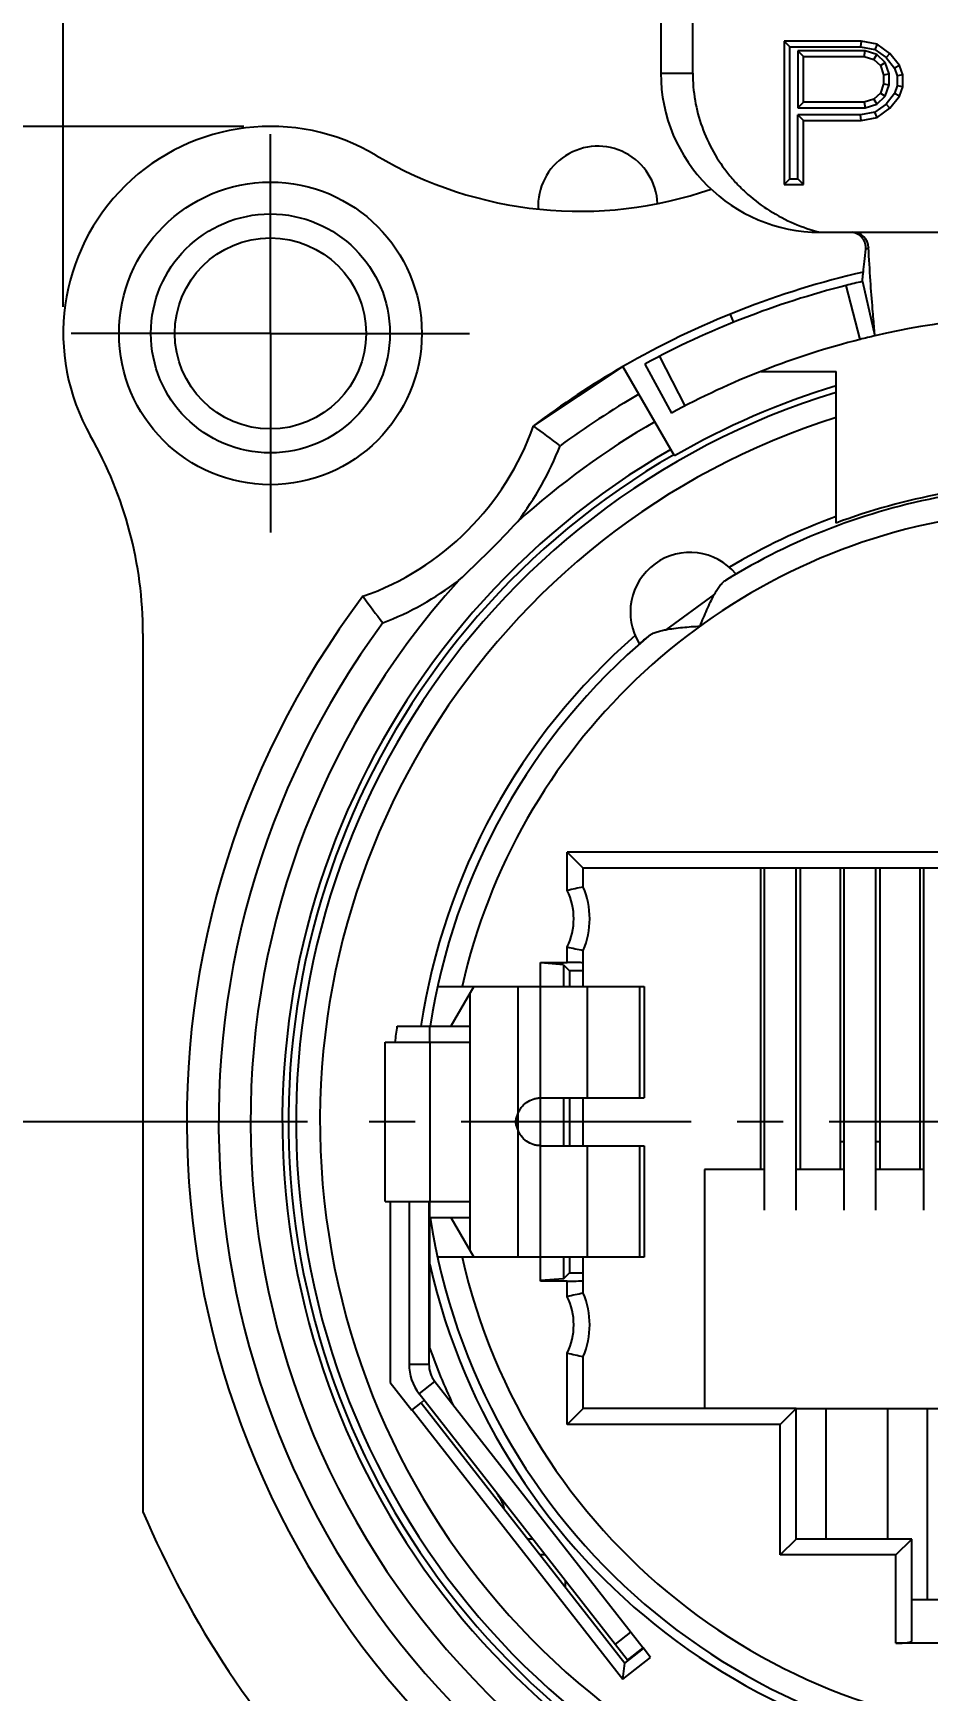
# Model space of a CAD drawing. Header units: millimetres. Extents: x 0 to 420, y 0 to 297.
# Drawn here: x 44.1 to 77.8, y 196.7 to 259.2 of the extents above; entities that cross this region are included whole.
import ezdxf

# ---------------------------------------------------------------- set-up
doc = ezdxf.new("R2010")
doc.units = ezdxf.units.MM
doc.header["$LTSCALE"] = 23.1
doc.linetypes.add('CENTER', pattern=[0.6, 0.375, -0.075, 0.075, -0.075])
doc.layers.get('0').update_dxf_attribs({"linetype": 'CONTINUOUS'})
for name, color, linetype in [('_03_2D_DRAWING_DIMENSION', 7, 'CONTINUOUS'), ('AUSFORMSCHRAEGEN', 7, 'CONTINUOUS'), ('BEZUGSACHSEN', 7, 'CONTINUOUS'), ('DEFAULT_1', 7, 'CENTER'), ('FASEN', 7, 'CONTINUOUS'), ('KANTENFASEN', 7, 'CONTINUOUS'), ('RUNDUNGEN', 7, 'CONTINUOUS')]:
    doc.layers.add(name, color=color, linetype=linetype)
doc.styles.get("Standard").update_dxf_attribs({"font": 'arialn.ttf'})
doc.dimstyles.new('DIMSTYLE_1', dxfattribs={"dimtxt": 3.5, "dimasz": 3.5, "dimexe": 1.5, "dimexo": 1, "dimgap": 0.875, "dimtad": 1, "dimlfac": 0.333333, "dimdsep": 46, "dimtxsty": 'STANDARD', "dimblk": '_FILLED', "dimblk1": '_FILLED', "dimblk2": '_FILLED', "dimcen": 0.09, "dimclrt": 7, "dimazin": 2, "dimtp": 0.2, "dimtm": 0.2, "dimtfac": 1, "dimtofl": 0, "dimtmove": 0, "dimatfit": 3, "dimldrblk": '_FILLED', "dimfxl": 1, "dimtolj": 1, "dimarcsym": 0})

# ---------------------------------------------------------------- blocks, each defined once
blk = doc.blocks.new('_FILLED')
at = {"color": 0, "linetype": 'BYBLOCK'}
blk.add_solid([(0, 0), (-1, 0.125), (-1, -0.125)], dxfattribs=at)
blk = doc.blocks.new('*D0')
at = {"layer": '_03_2D_DRAWING_DIMENSION', "color": 7}
for p, q in [((54.481, 218.141), (33.807, 218.141)), ((35.307, 218.141), (35.307, 199.391)), ((35.307, 180.641), (35.307, 199.391)), ((64.081, 180.641), (33.807, 180.641))]:
    blk.add_line(p, q, dxfattribs=at)
at = {"layer": '_03_2D_DRAWING_DIMENSION', "color": 7, "xscale": 3.5, "yscale": 3.5, "zscale": 3.5}
for p, rotation in [((35.307, 218.141), 90), ((35.307, 180.641), 270)]:
    blk.add_blockref('_FILLED', p, dxfattribs=dict(at, rotation=rotation))
at = {"layer": '_03_2D_DRAWING_DIMENSION', "color": 7, "insert": (30.932, 199.391), "char_height": 3.5, "width": 24.612, "attachment_point": 2, "rotation": 90, "line_spacing_factor": 0.9}
blk.add_mtext('12,5{\\ftxt;\\W0.0001;\\H0.0001;\\~}{\\ftxt;\\W1.0;\\H3.5; }[0.492]', dxfattribs=at)
blk = doc.blocks.new('*D1')
at = {"layer": '_03_2D_DRAWING_DIMENSION', "color": 7}
for p, q in [((52.081, 255.641), (25.807, 255.641)), ((27.307, 255.641), (27.307, 218.141)), ((27.307, 180.641), (27.307, 218.141)), ((64.081, 180.641), (25.807, 180.641))]:
    blk.add_line(p, q, dxfattribs=at)
at = {"layer": '_03_2D_DRAWING_DIMENSION', "color": 7, "xscale": 3.5, "yscale": 3.5, "zscale": 3.5}
for p, rotation in [((27.307, 255.641), 90), ((27.307, 180.641), 270)]:
    blk.add_blockref('_FILLED', p, dxfattribs=dict(at, rotation=rotation))
at = {"layer": '_03_2D_DRAWING_DIMENSION', "color": 7, "insert": (22.932, 218.141), "char_height": 3.5, "width": 21.308, "attachment_point": 2, "rotation": 90, "line_spacing_factor": 0.9}
blk.add_mtext('25{\\ftxt;\\W0.0001;\\H0.0001;\\~}{\\ftxt;\\W1.0;\\H3.5; }[0.984]', dxfattribs=at)
blk = doc.blocks.new('*D2')
at = {"layer": '_03_2D_DRAWING_DIMENSION', "color": 7}
for p, q in [((45.281, 248.841), (45.281, 279.349)), ((120.281, 189.441), (120.281, 279.349)), ((45.281, 277.849), (82.781, 277.849)), ((120.281, 277.849), (82.781, 277.849))]:
    blk.add_line(p, q, dxfattribs=at)
at = {"layer": '_03_2D_DRAWING_DIMENSION', "color": 7, "xscale": 3.5, "yscale": 3.5, "zscale": 3.5, "rotation": 180}
blk.add_blockref('_FILLED', (45.281, 277.849), dxfattribs=at)
at = {"layer": '_03_2D_DRAWING_DIMENSION', "color": 7, "xscale": 3.5, "yscale": 3.5, "zscale": 3.5}
blk.add_blockref('_FILLED', (120.281, 277.849), dxfattribs=at)
at = {"layer": '_03_2D_DRAWING_DIMENSION', "color": 7, "insert": (82.781, 282.224), "char_height": 3.5, "width": 21.308, "attachment_point": 2, "line_spacing_factor": 0.9}
blk.add_mtext('25{\\ftxt;\\W0.0001;\\H0.0001;\\~}{\\ftxt;\\W1.0;\\H3.5; }[0.984]', dxfattribs=at)

msp = doc.modelspace()

# ---------------------------------------------------------------- linework, layer by layer
at = {"color": 7}
for p, q in [((67.7808, 260.0979), (67.7808, 257.6493)), ((68.9808, 257.6494), (68.9808, 260.0979)), ((72.4308, 258.8493), (72.4308, 253.4493)), ((72.4308, 258.8493), (72.6409, 258.6393)), ((75.324, 258.8493), (72.4308, 258.8493)), ((72.6409, 253.6594), (72.6409, 258.6393)), ((72.6409, 258.6393), (75.3041, 258.6393)), ((75.324, 258.8493), (75.3041, 258.6393)), ((75.3041, 258.6393), (75.842, 258.5367)), ((75.9267, 258.7344), (75.324, 258.8493)), ((75.9267, 258.7344), (75.842, 258.5367)), ((76.4089, 258.3898), (75.9267, 258.7344)), ((72.9441, 258.4849), (72.9441, 256.3414)), ((73.1541, 258.2749), (72.9441, 258.4849)), ((75.4771, 258.4849), (72.9441, 258.4849)), ((73.1541, 256.5515), (73.1541, 258.2749)), ((73.1541, 258.2749), (75.4445, 258.2749)), ((75.4445, 258.2749), (75.4771, 258.4849)), ((75.4445, 258.2749), (75.8061, 258.16)), ((75.916, 258.3455), (75.4771, 258.4849)), ((75.8061, 258.16), (75.916, 258.3455)), ((75.8061, 258.16), (76.0472, 257.9302)), ((75.842, 258.5367), (76.2623, 258.2363)), ((76.2288, 258.0473), (75.916, 258.3455)), ((76.0472, 257.9302), (76.2288, 258.0473)), ((76.0472, 257.9302), (76.1678, 257.5855)), ((76.3778, 257.6212), (76.2288, 258.0473)), ((76.4089, 258.3898), (76.2623, 258.2363)), ((76.2623, 258.2363), (76.5838, 257.8278)), ((76.7705, 257.9302), (76.4089, 258.3898)), ((76.7705, 257.9302), (76.5838, 257.8278)), ((76.891, 257.5855), (76.7705, 257.9302)), ((67.7808, 257.6493), (68.9808, 257.6493)), ((76.1678, 257.5855), (76.3778, 257.6212)), ((76.1678, 257.5855), (76.1678, 257.2408)), ((76.3778, 257.2051), (76.3778, 257.6212)), ((76.5838, 257.8278), (76.681, 257.5498)), ((76.891, 257.5855), (76.681, 257.5498)), ((76.681, 257.5498), (76.681, 257.1616)), ((76.891, 257.1259), (76.891, 257.5855)), ((75.8061, 256.6663), (75.4445, 256.5515)), ((76.0472, 256.8961), (75.8061, 256.6663)), ((75.8061, 256.6663), (75.916, 256.4808)), ((75.916, 256.4808), (76.2288, 256.779)), ((76.1678, 257.2408), (76.0472, 256.8961)), ((76.0472, 256.8961), (76.2288, 256.779)), ((76.1678, 257.2408), (76.3778, 257.2051)), ((76.2288, 256.779), (76.3778, 257.2051)), ((76.5838, 256.8836), (76.2623, 256.4751)), ((76.4089, 256.3217), (76.7705, 256.7812)), ((76.681, 257.1616), (76.5838, 256.8836)), ((76.7705, 256.7812), (76.5838, 256.8836)), ((76.891, 257.1259), (76.681, 257.1616)), ((76.7705, 256.7812), (76.891, 257.1259)), ((73.1541, 256.5515), (72.9441, 256.3414)), ((72.9441, 256.3414), (75.4771, 256.3414)), ((72.9441, 253.6594), (72.9441, 256.0722)), ((73.1541, 255.8621), (72.9441, 256.0722)), ((75.3041, 256.0722), (72.9441, 256.0722)), ((75.4445, 256.5515), (73.1541, 256.5515)), ((75.842, 256.1747), (75.3041, 256.0722)), ((75.324, 255.8621), (75.3041, 256.0722)), ((75.4445, 256.5515), (75.4771, 256.3414)), ((75.4771, 256.3414), (75.916, 256.4808)), ((76.2623, 256.4751), (75.842, 256.1747)), ((75.9267, 255.977), (75.842, 256.1747)), ((75.9267, 255.977), (76.4089, 256.3217)), ((76.4089, 256.3217), (76.2623, 256.4751)), ((73.1541, 253.4493), (73.1541, 255.8621)), ((73.1541, 255.8621), (75.324, 255.8621)), ((75.324, 255.8621), (75.9267, 255.977)), ((72.4308, 253.4493), (72.6409, 253.6594)), ((72.6409, 253.6594), (72.9441, 253.6594)), ((73.1541, 253.4493), (72.9441, 253.6594)), ((72.4308, 253.4493), (73.1541, 253.4493)), ((73.7808, 251.6493), (91.7808, 251.6493)), ((75.2845, 247.6133), (74.7642, 249.6478)), ((75.3694, 249.7947), (75.8453, 247.7493)), ((70.3924, 248.5516), (70.5134, 248.2546)), ((67.1778, 246.683), (68.1798, 244.8375)), ((67.7278, 246.9749), (68.6895, 245.108)), ((71.5645, 246.4106), (74.3808, 246.4106)), ((74.3808, 245.8624), (74.3808, 246.4106)), ((74.3808, 240.6976), (74.3808, 240.9433)), ((69.7955, 237.9992), (67.9722, 236.6794)), ((48.2808, 236.5364), (48.2808, 203.4444)), ((71.5308, 227.6963), (71.5308, 216.3413)), ((71.6808, 214.8064), (71.6808, 227.6963)), ((72.8808, 214.8064), (72.8808, 227.6963)), ((73.0308, 227.6963), (73.0308, 216.3413)), ((74.5308, 227.6963), (74.5308, 216.3413)), ((74.6808, 214.8064), (74.6808, 227.6963)), ((75.8808, 214.8064), (75.8808, 227.6963)), ((76.0308, 227.6963), (76.0308, 216.3413)), ((77.5308, 227.6963), (77.5308, 216.3413)), ((77.6808, 214.8064), (77.6808, 227.6963)), ((63.2501, 212.1413), (63.2501, 224.1413)), ((64.1196, 224.0526), (63.2501, 224.123)), ((64.1196, 224.0526), (64.1196, 223.2413)), ((64.1196, 224.0526), (64.345, 223.8271)), ((59.3743, 223.2413), (67.15, 223.2413)), ((60.745, 223.2413), (59.879, 221.7413)), ((60.595, 222.9815), (60.595, 213.3011)), ((62.395, 223.2413), (62.395, 213.0413)), ((65.0096, 223.2413), (65.0096, 219.0413)), ((66.9817, 223.2413), (66.9817, 219.0413)), ((67.15, 223.2413), (67.15, 219.0413)), ((57.8472, 221.7413), (59.0808, 221.7413)), ((59.0808, 221.1413), (59.0808, 221.7413)), ((59.0972, 221.7413), (60.595, 221.7413)), ((57.4, 215.1413), (57.4, 221.1413)), ((57.4002, 221.1413), (60.5725, 221.1413)), ((59.0856, 221.1413), (59.0856, 215.1413)), ((63.25, 219.0413), (67.15, 219.0413)), ((64.1196, 219.0413), (64.1196, 217.2413)), ((74.6808, 217.3913), (74.5308, 217.3913)), ((76.0308, 217.3913), (75.8808, 217.3913)), ((63.25, 217.2413), (67.15, 217.2413)), ((65.0096, 217.2413), (65.0096, 213.0413)), ((66.9817, 217.2413), (66.9817, 213.0413)), ((67.15, 217.2413), (67.15, 213.0413)), ((69.4308, 216.3413), (69.4308, 207.3413)), ((71.6808, 216.3413), (69.4308, 216.3413)), ((74.6808, 216.3413), (72.8808, 216.3413)), ((77.6808, 216.3413), (75.8808, 216.3413)), ((57.4002, 215.1413), (60.5725, 215.1413)), ((57.5887, 215.1413), (57.5887, 208.3223)), ((58.3, 215.1413), (58.3, 209.0062)), ((59.05, 215.1413), (59.05, 209.0062)), ((59.0808, 209.5999), (59.0808, 215.1413)), ((59.0972, 214.5413), (60.595, 214.5413)), ((59.879, 214.5413), (60.745, 213.0413)), ((67.15, 213.0413), (59.3757, 213.0413)), ((64.1196, 213.0413), (64.1196, 212.23)), ((64.1196, 212.23), (64.345, 212.4555)), ((64.1196, 212.23), (63.2501, 212.1596)), ((58.3, 209.0062), (59.05, 209.0062)), ((57.5887, 208.3223), (58.4028, 207.2803)), ((58.6816, 207.898), (59.2726, 208.3597)), ((59.2726, 208.3597), (67.1125, 198.3252)), ((66.5214, 197.8635), (58.6816, 207.898)), ((58.8756, 207.6497), (58.7574, 207.5573)), ((72.8808, 207.3413), (92.6808, 207.3413)), ((74.0058, 202.4213), (74.0058, 207.3413)), ((76.3158, 207.3413), (76.3158, 202.4213)), ((77.8158, 207.3413), (77.8158, 200.1413)), ((62.9593, 202.4229), (62.7689, 202.4229)), ((63.428, 201.8229), (63.2377, 201.8229)), ((64.1808, 200.8593), (64.1808, 200.6156)), ((77.2308, 200.1413), (88.3308, 200.1413)), ((66.0597, 198.4545), (66.6507, 198.9162)), ((66.5214, 197.8635), (67.1125, 198.3252))]:
    msp.add_line(p, q, dxfattribs=at)
for centre, radius, start, end in [((73.7808, 257.6493), 6, 180, 270), ((53.0808, 247.8413), 7.8, 59.273864, 209.724329), ((64.7302, 267.4406), 15, 239.273864, 289.238348), ((75.0061, 251.0501), 0.5993, 2.402764, 90.017385), ((82.7808, 218.1413), 32.85, 102.971049, 120), ((82.7808, 217.9457), 32.7, 104.191088, 118.5), ((82.8073, 217.8365), 32.8123, 103.101868, 104.189221), ((82.7808, 217.9457), 30.6, 76.9, 103.1), ((82.7808, 217.9457), 30.6, 104.180486, 118.5), ((82.7783, 217.9562), 30.5891, 103.099808, 104.180678), ((82.7808, 218.1413), 28.9659, 106.85775, 120), ((33.2808, 236.5364), 15, 0, 29.724329), ((82.7808, 218.1413), 23.9543, 100.50119, 121.628401), ((82.7808, 218.1413), 24.0696, 100.534872, 110.425416), ((82.7808, 218.1413), 23.0544, 100.226531, 167.219531), ((82.7808, 218.1413), 24.3, 131.079139, 171.480376), ((82.7808, 218.1413), 23.9543, 130.171599, 171.357007), ((82.7808, 218.1413), 25.1922, 171.784222, 173.160718), ((82.7808, 218.1413), 24.3, 192.75874, 351.480376), ((82.7808, 218.1413), 23.9543, 188.642993, 351.357007), ((82.7808, 218.1413), 23.0544, 192.780469, 347.219531), ((82.7808, 218.1413), 25.1922, 199.819045, 205.003643), ((60.1, 209.0062), 1.8, 180, 218), ((60.1, 209.0062), 1.05, 180, 218), ((60.2202, 203.184), 1.7014, 12.852809, 14.175388), ((82.7808, 218.1413), 37.5, 203.073918, 223.94552)]:
    msp.add_arc(centre, radius, start, end, dxfattribs=at)
for points, knots in [([(68.9808, 257.6494), (68.9808, 257.3047), (69.0405, 256.6139), (69.3057, 255.6097), (69.7377, 254.6652), (70.2252, 253.9499), (70.6818, 253.4329), (71.1795, 252.9552), (71.8725, 252.4371), (72.7916, 251.9563), (73.4472, 251.7346), (73.7808, 251.6493)], [0, 0, 0, 0, 0.1250576, 0.2501008, 0.3750869, 0.5000565, 0.5625899, 0.625121, 0.7500784, 0.8750348, 1, 1, 1, 1]), ([(75.4989, 251.0128), (75.5063, 251.0844), (75.4933, 251.233), (75.3902, 251.4316), (75.2198, 251.5787), (75.0776, 251.6293), (75.005, 251.6411)], [0, 0, 0, 0, 0.2462861, 0.4964162, 0.7479715, 1, 1, 1, 1]), ([(75.6048, 251.0752), (75.5989, 251.0692), (75.5842, 251.0562), (75.5606, 251.0395), (75.5316, 251.0237), (75.511, 251.0164), (75.4989, 251.0128)], [0, 0, 0, 0, 0.2033442, 0.473991, 0.695609, 1, 1, 1, 1]), ([(75.8453, 247.7493), (75.8369, 247.8388), (75.8061, 248.1739), (75.7475, 248.8654), (75.6688, 249.8841), (75.6222, 250.6579), (75.6048, 251.0752)], [0, 0, 0, 0, 0.0808502, 0.3027428, 0.6242685, 1, 1, 1, 1]), ([(75.3694, 249.7947), (75.3729, 249.8267), (75.3861, 249.9472), (75.4128, 250.1977), (75.4526, 250.5717), (75.4829, 250.8573), (75.499, 251.0128)], [0, 0, 0, 0, 0.0790033, 0.2968013, 0.616992, 1, 1, 1, 1]), ([(69.2624, 236.8163), (69.345, 237.0229), (69.4699, 237.3285), (69.65, 237.722), (69.7456, 237.9095), (69.7955, 237.9992)], [0, 0, 0, 0, 0.5140816, 0.7627889, 1, 1, 1, 1]), ([(69.7955, 237.9992), (69.8273, 238.0565), (69.8903, 238.1658), (69.9911, 238.3168), (70.0971, 238.4434), (70.1774, 238.5114), (70.219, 238.5376)], [0, 0, 0, 0, 0.2844177, 0.5477448, 0.7866581, 1, 1, 1, 1]), ([(67.9722, 236.6794), (68.073, 236.6987), (68.2809, 236.731), (68.711, 236.7791), (69.0404, 236.8024), (69.2624, 236.8163)], [0, 0, 0, 0, 0.2372105, 0.4859136, 1, 1, 1, 1]), ([(67.3284, 236.4452), (67.3663, 236.4765), (67.4559, 236.5315), (67.6094, 236.5927), (67.7843, 236.6413), (67.9078, 236.667), (67.9722, 236.6794)], [0, 0, 0, 0, 0.2133318, 0.4522256, 0.7155675, 1, 1, 1, 1]), ([(62.395, 218.4286), (62.4102, 218.4728), (62.4468, 218.559), (62.546, 218.7174), (62.7145, 218.8839), (62.9264, 218.9904), (63.1089, 219.0339), (63.2029, 219.0411), (63.25, 219.0413)], [0, 0, 0, 0, 0.1253129, 0.249499, 0.4989803, 0.7488829, 0.8737015, 1, 1, 1, 1]), ([(62.395, 217.854), (62.3739, 217.8989), (62.3385, 217.9922), (62.3193, 218.1413), (62.3385, 218.2904), (62.3739, 218.3837), (62.395, 218.4286)], [0, 0, 0, 0, 0.2499542, 0.5, 0.7500458, 1, 1, 1, 1]), ([(63.25, 217.2413), (63.2029, 217.2415), (63.1089, 217.2487), (62.9264, 217.2922), (62.7145, 217.3986), (62.546, 217.5652), (62.4468, 217.7236), (62.4102, 217.8098), (62.395, 217.854)], [0, 0, 0, 0, 0.1262979, 0.2511163, 0.501019, 0.7505008, 0.8746871, 1, 1, 1, 1]), ([(61.5897, 204.1713), (61.6245, 204.1267), (61.6703, 204.0555), (61.7265, 203.9594), (61.7653, 203.888), (61.7991, 203.8163), (61.836, 203.7213), (61.8576, 203.6488), (61.8698, 203.6006)], [0, 0, 0, 0, 0.2654758, 0.3954278, 0.5223472, 0.6461423, 0.7670099, 1, 1, 1, 1])]:
    msp.add_open_spline(points, degree=3, knots=knots, dxfattribs=at)
msp.add_open_spline([(62.3934, 217.8536), (62.3677, 217.9469), (62.3421, 218.1413), (62.3677, 218.3357), (62.3934, 218.429)], degree=3, dxfattribs=at)
at = {"layer": 'AUSFORMSCHRAEGEN', "color": 7}
for p, q in [((64.345, 223.8271), (64.345, 223.2413)), ((64.8558, 223.8271), (64.345, 223.8271)), ((64.8558, 223.2413), (64.8558, 223.8271)), ((64.345, 219.0413), (64.345, 217.2413)), ((64.8558, 217.2413), (64.8558, 219.0413)), ((64.345, 213.0413), (64.345, 212.4555)), ((64.8558, 212.4555), (64.8558, 213.0413)), ((64.345, 212.4555), (64.8558, 212.4555))]:
    msp.add_line(p, q, dxfattribs=at)
at = {"layer": 'BEZUGSACHSEN', "color": 7}
for q in [(53.0808, 255.3413), (45.5808, 247.8413), (53.0808, 240.3413), (60.5808, 247.8413)]:
    msp.add_line((53.0808, 247.8413), q, dxfattribs=at)
msp.add_circle((53.0808, 247.8413), 3.6, dxfattribs=at)
for centre, radius, start, end in [((65.4108, 252.6413), 2.25, 2.242963, 183.02385), ((82.7808, 218.1413), 24.3, 110.223251, 120.720861), ((68.8838, 237.3393), 2.25, 40.000491, 211.799509)]:
    msp.add_arc(centre, radius, start, end, dxfattribs=at)
for points, knots in [([(70.219, 238.5376), (70.2486, 238.5563), (70.3043, 238.5914), (70.3826, 238.6405), (70.4497, 238.6826), (70.4985, 238.7132), (70.5315, 238.7341), (70.5517, 238.747), (70.5687, 238.758), (70.5828, 238.7672), (70.5932, 238.7743), (70.6015, 238.7799), (70.6046, 238.7829), (70.6078, 238.7851), (70.6074, 238.7856)], [0, 0, 0, 0, 0.2277296, 0.4286365, 0.6010224, 0.7435335, 0.8033146, 0.8553091, 0.8994153, 0.9355542, 0.963687, 0.983784, 0.9958349, 1, 1, 1, 1]), ([(66.9716, 236.1536), (66.9719, 236.1531), (66.975, 236.1554), (66.9788, 236.1575), (66.9867, 236.1636), (66.9967, 236.1713), (67.0098, 236.1818), (67.0256, 236.1946), (67.0441, 236.2097), (67.0743, 236.2346), (67.1186, 236.2713), (67.1796, 236.322), (67.2507, 236.3809), (67.3014, 236.4229), (67.3284, 236.4452)], [0, 0, 0, 0, 0.0041651, 0.016216, 0.036313, 0.0644458, 0.1005847, 0.1446909, 0.1966854, 0.2564665, 0.3989776, 0.5713635, 0.7722704, 1, 1, 1, 1])]:
    msp.add_open_spline(points, degree=3, knots=knots, dxfattribs=at)
at = {"layer": 'DEFAULT_1', "color": 7}
msp.add_line((82.7808, 218.1413), (55.4808, 218.1413), dxfattribs=at)
at = {"layer": 'FASEN', "color": 7}
for p, q in [((58.4028, 207.2803), (58.7574, 207.5573)), ((58.7574, 207.5573), (66.4224, 197.7466)), ((58.4162, 207.2907), (66.3478, 197.1388)), ((66.4224, 197.7466), (67.1316, 198.3007)), ((67.3982, 197.9595), (67.1125, 198.3252)), ((66.3478, 197.1388), (67.3982, 197.9595)), ((66.3478, 197.1388), (66.4224, 197.7466))]:
    msp.add_line(p, q, dxfattribs=at)
at = {"layer": 'KANTENFASEN', "color": 7}
for radius in [5.7, 4.5]:
    msp.add_circle((53.0808, 247.8413), radius, dxfattribs=at)
at = {"layer": 'RUNDUNGEN', "color": 7}
for p, q in [((66.3558, 246.5902), (62.9861, 244.3575)), ((68.2979, 243.2265), (66.3558, 246.5902)), ((74.3808, 240.9433), (74.3808, 245.8624)), ((64.2558, 226.8528), (64.2558, 228.2963)), ((101.3058, 228.2963), (64.2558, 228.2963)), ((64.2558, 228.2963), (64.8558, 227.6963)), ((64.8558, 226.9845), (64.8558, 227.6963)), ((100.7058, 227.6963), (64.8558, 227.6963)), ((64.2558, 224.1413), (64.2558, 224.7298)), ((64.8558, 223.8271), (64.8558, 224.5981)), ((63.2501, 224.1413), (64.2558, 224.1413)), ((64.8558, 211.6845), (64.8558, 212.4555)), ((64.2558, 212.1413), (63.2501, 212.1413)), ((64.2558, 211.5528), (64.2558, 212.1413)), ((64.2558, 206.7413), (64.2558, 209.4298)), ((64.8558, 207.3413), (64.8558, 209.2981)), ((64.2558, 206.7413), (64.8558, 207.3413)), ((72.8808, 207.3413), (64.8558, 207.3413)), ((72.2808, 206.7413), (72.8808, 207.3413)), ((72.8808, 202.4213), (72.8808, 207.3413)), ((72.2808, 206.7413), (64.2558, 206.7413)), ((72.2808, 201.8213), (72.2808, 206.7413)), ((72.2808, 201.8213), (72.8808, 202.4213)), ((77.2308, 202.4213), (72.8808, 202.4213)), ((76.6308, 201.8213), (77.2308, 202.4213)), ((77.2308, 198.5813), (77.2308, 202.4213)), ((76.6308, 201.8213), (72.2808, 201.8213)), ((76.6308, 198.497), (76.6308, 201.8213)), ((88.9308, 198.497), (76.6308, 198.497))]:
    msp.add_line(p, q, dxfattribs=at)
for centre, radius, start, end in [((82.7808, 218.1413), 32.85, 120, 127.054996), ((82.7808, 218.1413), 28.7328, 106.998637, 73.001363), ((82.7808, 218.1413), 31.65, 120, 126.424631), ((82.7808, 218.1413), 27.8328, 107.565378, 72.434625), ((53.0808, 247.8413), 10.5, 289.377554, 340.622446), ((82.7808, 218.1413), 30.45, 120, 132.029221), ((28.4591, 197.1398), 58.4946, 52.598863, 53.824579), ((53.0808, 247.8413), 11.7, 322.7518, 338.788547), ((82.7808, 218.1413), 29.25, 120, 60), ((82.7808, 218.1413), 29.0183, 120, 60), ((34.4901, 266.432), 37.9172, 312.614513, 317.385487), ((82.7808, 218.1413), 32.85, 142.945004, 307.054996), ((82.7808, 218.1413), 30.45, 137.977928, 312.028894), ((103.7823, 272.4631), 58.4946, 216.175421, 217.401137), ((53.0808, 247.8413), 11.7, 291.211453, 307.22828), ((82.7808, 218.1413), 31.65, 143.575369, 306.424631), ((69.8694, 202.716), 24.781, 101.672247, 103.092575), ((62.1033, 225.7913), 2.4, 333.750293, 26.249707), ((62.1033, 225.7913), 3, 336.563293, 23.436707), ((69.8694, 248.8666), 24.781, 256.907425, 258.327753), ((69.8694, 187.416), 24.781, 101.672247, 103.092575), ((62.1033, 210.4913), 2.4, 333.750293, 26.249707), ((62.1033, 210.4913), 3, 336.563293, 23.436707), ((69.8694, 233.5666), 24.781, 256.907425, 258.327753)]:
    msp.add_arc(centre, radius, start, end, dxfattribs=at)
for centre, ratio, start_param, end_param in [((64.2558, 224.1308), 0.0174551, 0, 1.5707963), ((64.2558, 212.1518), 0.0174551, -1.5707963, 0), ((76.6308, 198.5813), 0.1405408, -1.5707963, 0)]:
    msp.add_ellipse(centre, major_axis=(0.6, 0), ratio=ratio, start_param=start_param, end_param=end_param, dxfattribs=at)

# ---------------------------------------------------------------- dimensions: what is measured, and where the dimension line sits
at = {"layer": '_03_2D_DRAWING_DIMENSION', "color": 7}
dim = msp.add_linear_dim(base=(120.2808, 277.8493), p1=(45.2808, 247.8413), p2=(120.2808, 188.4413), dimstyle='DIMSTYLE_1', dxfattribs=at)
dim.commit()
dim.dimension.update_dxf_attribs({"geometry": '*D2', "text_midpoint": (82.7808, 277.8493), "dimtype": 160})
for base, p1, p2, angle, picture, middle in [((27.3065, 255.6413), (65.0808, 180.6413), (53.0808, 255.6413), 90, '*D1', (27.3065, 218.1413)), ((35.3065, 180.6413), (55.4808, 218.1413), (65.0808, 180.6413), 270, '*D0', (35.3065, 199.3913))]:
    dim = msp.add_linear_dim(base=base, p1=p1, p2=p2, angle=angle, dimstyle='DIMSTYLE_1', dxfattribs=at)
    dim.commit()
    dim.dimension.update_dxf_attribs({"geometry": picture, "text_midpoint": middle, "dimtype": 160})

doc.saveas('drawing.dxf')
